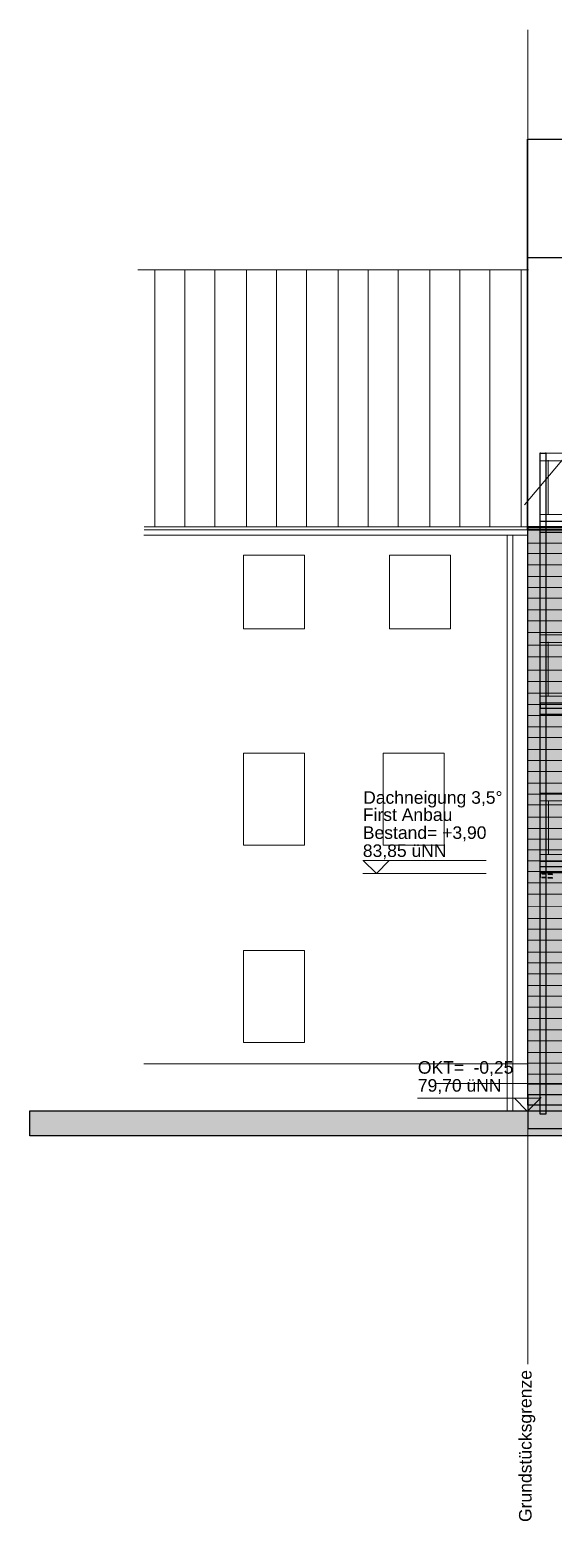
# Model space of a CAD drawing. Header units: millimetres. Extents: x 2976 to 41668, y 1850 to 28527.
# Drawn here: x 2976 to 11461, y 1859 to 26002 of the extents above; entities that cross this region are included whole.
import ezdxf

# ---------------------------------------------------------------- set-up
doc = ezdxf.new("R2010")
doc.units = ezdxf.units.MM
doc.header["$LTSCALE"] = 50
doc.linetypes.add('PDF_141-1_141-1_0-0_0-0', pattern=[282.2, 141.1, -141.1, 0, 0])
for name, color, linetype in [('01_Daemmung_neu', 9, 'Continuous'), ('02_Grundstuecksgrenze', 8, 'Continuous'), ('05_Linien_stark', 7, 'Continuous'), ('06_Linien_fein', 3, 'Continuous'), ('07_Bemassung', 6, 'Continuous'), ('10_Text', 7, 'Continuous')]:
    doc.layers.add(name, color=color, linetype=linetype)
doc.styles.add('PLAN', font='arial.ttf')

msp = doc.modelspace()

# ---------------------------------------------------------------- hatches: boundary and pattern name
at = {"layer": '01_Daemmung_neu'}
msp.add_hatch(color=7, dxfattribs=at).paths.add_polyline_path([(11052, 17954), (24528, 17954), (24528, 8596), (11052, 8596)])
at = {"layer": '02_Grundstuecksgrenze'}
for points in [[(11055, 17946), (24525, 17946), (24525, 17904), (11055, 17904)], [(11053, 8767), (24522, 8767), (24522, 8212), (11053, 8212)], [(2976, 8503), (12144, 8503), (12144, 8099), (2976, 8099)]]:
    msp.add_hatch(color=7, dxfattribs=at).paths.add_polyline_path(points)

# ---------------------------------------------------------------- linework, layer by layer
at = {"layer": '01_Daemmung_neu'}
msp.add_lwpolyline([(11052, 17954), (24528, 17954), (24528, 8596), (11052, 8596)], close=True, dxfattribs=at)
at = {"layer": '02_Grundstuecksgrenze'}
for points in [[(11055, 17946), (24525, 17946), (24525, 17904), (11055, 17904)], [(11053, 8767), (24522, 8767), (24522, 8212), (11053, 8212)], [(2976, 8503), (12144, 8503), (12144, 8099), (2976, 8099)]]:
    msp.add_lwpolyline(points, close=True, dxfattribs=at)
at = {"layer": '05_Linien_stark', "lineweight": 15}
for p, q in [((11048, 4399), (11048, 26002)), ((11244, 19150), (18940, 19150)), ((11250, 19157), (11250, 18050)), ((11243, 19026), (18934, 19026)), ((11379, 19033), (11379, 18151)), ((11244, 18155), (18938, 18155)), ((11243, 16210), (18942, 16210)), ((11251, 16217), (11251, 15110)), ((11242, 16086), (18942, 16086)), ((11378, 16093), (11378, 15211)), ((11243, 15215), (18938, 15215)), ((11247, 13522), (18945, 13522)), ((11248, 13646), (18945, 13646)), ((11252, 13653), (11252, 12546)), ((11383, 13528), (11383, 12647)), ((8594, 12342), (8381, 12555)), ((11247, 12651), (18946, 12651)), ((8376, 12554), (10375, 12554)), ((8376, 12342), (10374, 12342)), ((8595, 12343), (8803, 12552)), ((11259, 8709), (9261, 8709)), ((11041, 8498), (10832, 8706)), ((11050, 8502), (11264, 8715)), ((11260, 8497), (9261, 8497))]:
    msp.add_line(p, q, dxfattribs=at)
at = {"layer": '05_Linien_stark', "lineweight": 25}
for points in [[(11047, 24232), (11784, 24232), (11784, 17955), (11047, 17955)], [(11047, 22316), (11785, 22316), (11785, 17955), (11047, 17955)], [(11251, 19151), (11342, 19151), (11342, 8448), (11251, 8448)], [(11047, 17954), (24531, 17954), (24531, 17906), (11047, 17906)], [(11048, 17954), (24531, 17954), (24531, 17906), (11048, 17906)], [(11251, 17955), (18940, 17955), (18940, 17864), (11251, 17864)], [(11252, 18046), (18940, 18046), (18940, 17955), (11252, 17955)], [(11251, 15108), (18939, 15108), (18939, 14917), (11251, 14917)], [(11253, 15107), (18938, 15107), (18938, 15016), (11253, 15016)], [(11250, 12543), (18939, 12543), (18939, 12451), (11250, 12451)], [(11251, 12543), (18939, 12543), (18939, 12355), (11251, 12355)]]:
    msp.add_lwpolyline(points, close=True, dxfattribs=at)
at = {"layer": '05_Linien_stark', "lineweight": 20}
for points in [[(10717, 17819), (10807, 17819), (10807, 8500), (10717, 8500)], [(6439, 17495), (7428, 17495), (7428, 16306), (6439, 16306)], [(8805, 17495), (9795, 17495), (9795, 16306), (8805, 16306)], [(6439, 14294), (7428, 14294), (7428, 12804), (6439, 12804)], [(8705, 14294), (9695, 14294), (9695, 12804), (8705, 12804)], [(6439, 11095), (7428, 11095), (7428, 9606), (6439, 9606)]]:
    msp.add_lwpolyline(points, close=True, dxfattribs=at)
at = {"layer": '06_Linien_fein', "lineweight": 9}
for p, q in [((10998, 18311), (15804, 24039)), ((5003, 17956), (5003, 22123)), ((5491, 17957), (5491, 22119)), ((5976, 17957), (5976, 22117)), ((6487, 17952), (6487, 22119)), ((6976, 17953), (6976, 22117)), ((7461, 17953), (7461, 22113)), ((7976, 17957), (7976, 22124)), ((8464, 17958), (8464, 22120)), ((8949, 17958), (8949, 22118)), ((9460, 17953), (9460, 22120)), ((9949, 17954), (9949, 22118)), ((10434, 17954), (10434, 22114)), ((10944, 17956), (10944, 22121)), ((11250, 12332), (11250, 19157)), ((4831, 17905), (11053, 17905)), ((4832, 17954), (11044, 17954)), ((4826, 17819), (11050, 17819)), ((24529, 17693), (11045, 17693)), ((24529, 17522), (11046, 17522)), ((24529, 17340), (11045, 17340)), ((24529, 17154), (11045, 17154)), ((24529, 16972), (11046, 16972)), ((24529, 16801), (11045, 16801)), ((24534, 16613), (11050, 16613)), ((24534, 16432), (11051, 16432)), ((24536, 16247), (11053, 16247)), ((24529, 16043), (11045, 16043)), ((24534, 15849), (11050, 15849)), ((24529, 15454), (11045, 15454)), ((24530, 15638), (11047, 15638)), ((24541, 15266), (11057, 15266)), ((24531, 15082), (11048, 15082)), ((24529, 14901), (11046, 14901)), ((24529, 14548), (11045, 14548)), ((24530, 14720), (11046, 14720)), ((24529, 14354), (11045, 14354)), ((24529, 14172), (11046, 14172)), ((24529, 13993), (11045, 13993)), ((24529, 13807), (11045, 13807)), ((24529, 13626), (11046, 13626)), ((24529, 13454), (11045, 13454)), ((24529, 13254), (11045, 13254)), ((24529, 13072), (11046, 13072)), ((24529, 12901), (11045, 12901)), ((24527, 12729), (11044, 12729)), ((24528, 12547), (11044, 12547)), ((24532, 11616), (11049, 11616)), ((24533, 11445), (11049, 11445)), ((24532, 11263), (11048, 11263)), ((24528, 11070), (11045, 11070)), ((24529, 10898), (11045, 10898)), ((24528, 10717), (11045, 10717)), ((24529, 10531), (11045, 10531)), ((24528, 10178), (11045, 10178)), ((24529, 10359), (11046, 10359)), ((24530, 9995), (11046, 9995)), ((24529, 9815), (11046, 9815)), ((24528, 9447), (11044, 9447)), ((24529, 9633), (11045, 9633)), ((4826, 9263), (11050, 9263)), ((24528, 9275), (11044, 9275)), ((24527, 9094), (11044, 9094)), ((24529, 8932), (11046, 8932)), ((11253, 8765), (21493, 8765))]:
    msp.add_line(p, q, dxfattribs=at)
at = {"layer": '06_Linien_fein', "lineweight": 13}
msp.add_line((4728, 22116), (11060, 22116), dxfattribs=at)
at = {"layer": '06_Linien_fein', "linetype": 'PDF_141-1_141-1_0-0_0-0', "lineweight": 15}
msp.add_line((9541, 8945), (24537, 8945), dxfattribs=at)
at = {"layer": '06_Linien_fein', "lineweight": 9}
msp.add_lwpolyline([(24534, 11809), (17792, 11807), (11050, 11809)], dxfattribs=at)
at = {"layer": '07_Bemassung', "lineweight": 13}
msp.add_line((11342, 12331), (11343, 19157), dxfattribs=at)
at = {"layer": '07_Bemassung', "lineweight": 9}
for p, q in [((24527, 12376), (11044, 12376)), ((11248, 8620), (11248, 12397)), ((24534, 12193), (11050, 12193)), ((24534, 12012), (11051, 12012))]:
    msp.add_line(p, q, dxfattribs=at)
at = {"layer": '07_Bemassung'}
for points in [[(11257, 12345), (11249, 12345), (11245, 12280), (11253, 12279)], [(11278, 12344), (11278, 12337), (11348, 12332), (11349, 12339)], [(11377, 12338), (11376, 12331), (11447, 12326), (11447, 12333)], [(11278, 12278), (11348, 12273), (11349, 12281), (11278, 12285)], [(11376, 12272), (11447, 12267), (11447, 12275), (11377, 12279)]]:
    msp.add_lwpolyline(points, close=True, dxfattribs=at)

# ---------------------------------------------------------------- texts
at = {"layer": '10_Text', "style": 'PLAN'}
for s, p in [('Dachneigung 3,5°', (8380, 13473)), ('First Anbau', (8375, 13195)), ('Bestand= +3,90', (8375, 12904)), ('83,85 üNN', (8375, 12612)), ('OKT=', (9267, 9103)), ('-0,25', (10169, 9103)), ('79,70 üNN', (9267, 8812))]:
    msp.add_text(s, height=203.2, dxfattribs=at).set_placement(p)
msp.add_text('Grundstücksgrenze', height=203.2, rotation=90, dxfattribs=at).set_placement((11110, 1845))

doc.saveas('drawing.dxf')
